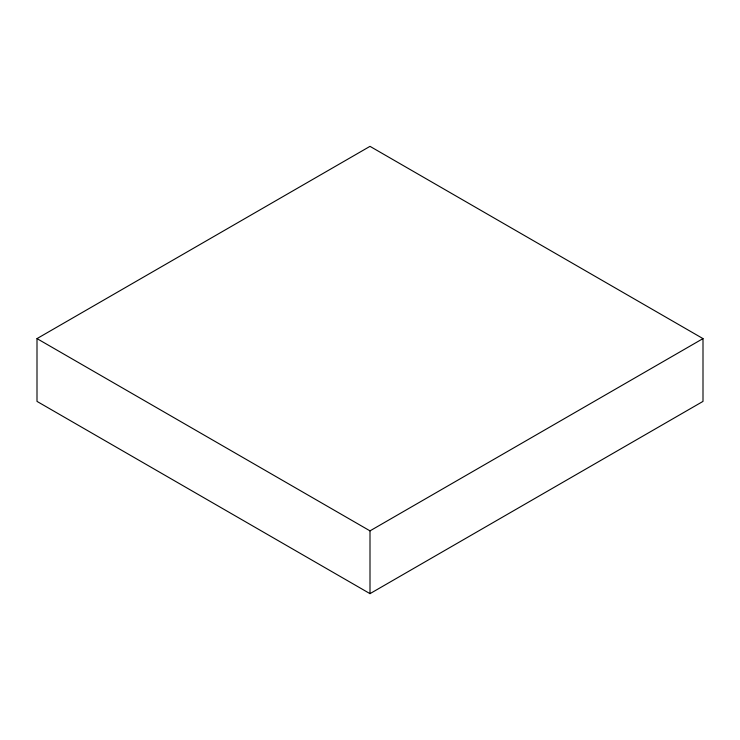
<?xml version="1.0" encoding="UTF-8"?>
<svg xmlns="http://www.w3.org/2000/svg" width="740" height="740" viewBox="0 0 740 740"><rect width="100%" height="100%" fill="white"/><g stroke="black" fill="none" stroke-linecap="round" stroke-linejoin="round"><path stroke-width="1.11" d="M37 338.606L370 146.353L703 338.606L703 401.394L370 593.647L37 401.394L37 338.606L370 530.867L703 338.606M370 530.867L370 593.647"/></g></svg>
